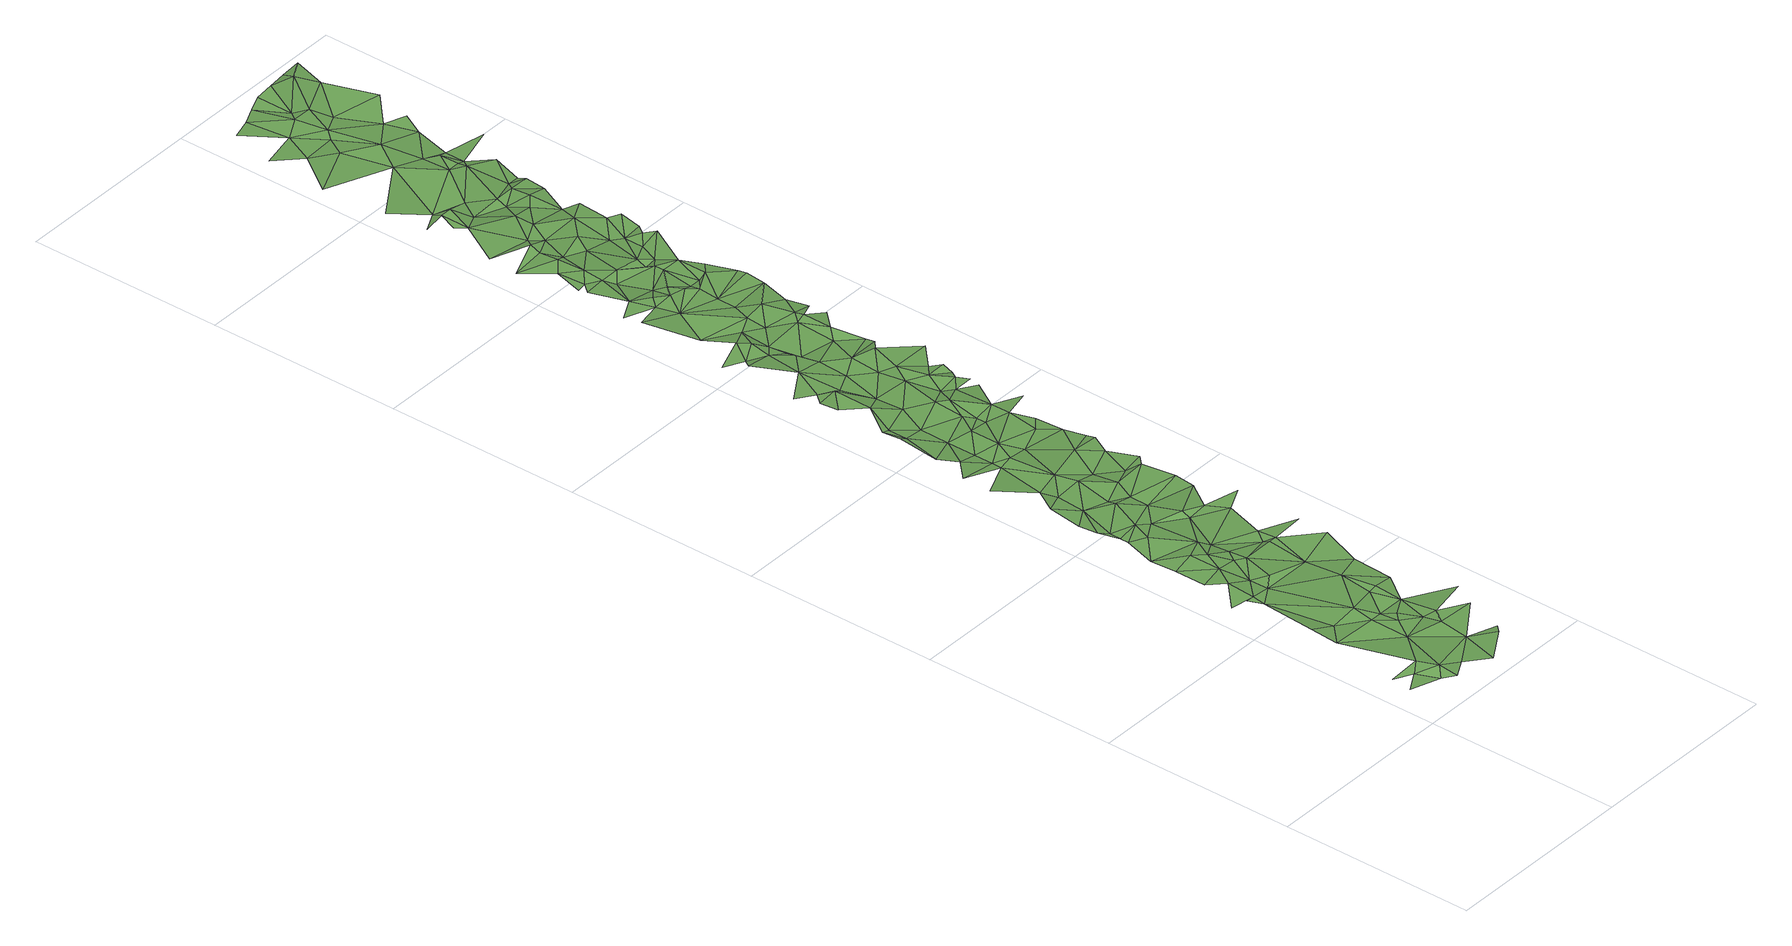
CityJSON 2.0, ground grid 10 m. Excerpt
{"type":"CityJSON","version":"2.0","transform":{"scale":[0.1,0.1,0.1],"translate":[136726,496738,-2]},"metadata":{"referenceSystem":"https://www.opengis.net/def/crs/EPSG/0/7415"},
"CityObjects":{
"plantcover1":{"type":"PlantCover","attributes":{"3df_class":"Forest","bgt_fysiekvoorkomen":"grasland agrarisch","bgt_status":"bestaand","identificatienamespace":"NL.IMGeo","begroeidterreindeeloptalud":"false","relatievehoogteligging":0,"aantal_punten":0},"geometry":[{"type":"MultiSurface","lod":"1","boundaries":[[[0,1,2]],[[3,4,2]],[[5,2,1]],[[2,5,3]],[[5,1,6]],[[7,5,6]],[[8,9,10]],[[8,3,11]],[[3,5,11]],[[12,10,9]],[[8,13,9]],[[14,5,7]],[[8,11,13]],[[5,14,11]],[[15,16,12]],[[14,7,17]],[[18,19,15]],[[12,9,20]],[[20,9,13]],[[15,12,21]],[[13,11,22]],[[12,20,21]],[[23,18,15]],[[14,24,11]],[[18,25,26]],[[14,17,27]],[[22,11,28]],[[22,29,13]],[[25,30,26]],[[29,20,13]],[[23,15,21]],[[11,24,28]],[[23,25,18]],[[22,31,29]],[[32,33,30]],[[22,28,31]],[[25,32,30]],[[34,23,21]],[[29,35,20]],[[36,14,27]],[[24,37,28]],[[20,38,21]],[[23,39,25]],[[31,40,29]],[[25,41,32]],[[14,42,24]],[[40,31,28]],[[43,23,34]],[[39,41,25]],[[44,33,45]],[[32,46,33]],[[28,37,40]],[[35,29,40]],[[20,35,38]],[[34,21,47]],[[23,43,39]],[[42,37,24]],[[33,46,45]],[[32,41,46]],[[48,49,50]],[[39,51,41]],[[38,47,21]],[[44,52,50]],[[47,43,34]],[[43,51,39]],[[45,52,44]],[[53,35,40]],[[52,48,50]],[[49,54,55]],[[48,54,49]],[[56,46,41]],[[51,56,41]],[[53,38,35]],[[37,57,40]],[[54,58,55]],[[46,59,45]],[[45,59,52]],[[60,53,40]],[[61,51,43]],[[53,60,38]],[[52,62,48]],[[48,62,54]],[[63,43,47]],[[54,64,58]],[[61,56,51]],[[46,56,65]],[[47,38,66]],[[63,61,43]],[[64,67,58]],[[65,59,46]],[[66,38,60]],[[59,68,52]],[[54,62,69]],[[70,63,47]],[[56,61,71]],[[68,62,52]],[[54,72,64]],[[67,73,74]],[[70,61,63]],[[54,69,72]],[[59,65,75]],[[76,67,64]],[[75,68,59]],[[77,47,66]],[[70,47,77]],[[71,61,70]],[[69,62,78]],[[56,79,65]],[[79,56,71]],[[80,81,82]],[[62,68,78]],[[72,76,64]],[[73,81,80]],[[67,76,73]],[[65,83,75]],[[69,78,84]],[[71,70,85]],[[84,72,69]],[[86,87,88]],[[82,89,86]],[[81,90,82]],[[79,83,65]],[[91,73,76]],[[87,92,88]],[[86,89,87]],[[93,68,75]],[[91,81,73]],[[94,76,72]],[[90,89,82]],[[87,95,92]],[[96,78,68]],[[84,94,72]],[[75,83,93]],[[97,91,76]],[[90,81,98]],[[91,98,81]],[[78,99,84]],[[100,95,87]],[[101,92,95]],[[79,102,83]],[[100,87,89]],[[103,76,94]],[[90,104,89]],[[105,94,84]],[[97,76,103]],[[93,96,68]],[[97,98,91]],[[98,104,90]],[[96,99,78]],[[99,105,84]],[[100,106,95]],[[107,108,109]],[[95,106,101]],[[101,109,108]],[[110,100,89]],[[104,110,89]],[[111,94,105]],[[112,107,109]],[[103,94,111]],[[112,113,114]],[[115,104,98]],[[116,98,97]],[[117,105,99]],[[101,118,109]],[[106,118,101]],[[119,106,100]],[[103,120,97]],[[112,109,121]],[[119,100,110]],[[117,111,105]],[[104,122,110]],[[113,112,121]],[[122,104,115]],[[123,115,98]],[[109,118,121]],[[124,103,111]],[[120,116,97]],[[116,123,98]],[[125,120,103]],[[126,110,122]],[[124,125,103]],[[126,119,110]],[[127,113,128]],[[129,130,131]],[[118,106,132]],[[121,118,133]],[[113,121,133]],[[130,127,128]],[[119,132,106]],[[115,134,122]],[[134,126,122]],[[134,115,123]],[[120,135,116]],[[136,119,126]],[[135,123,116]],[[128,113,137]],[[113,133,138]],[[130,139,131]],[[140,133,118]],[[130,128,139]],[[113,138,137]],[[136,132,119]],[[118,132,140]],[[134,141,126]],[[136,126,141]],[[128,137,142]],[[139,128,143]],[[144,131,145]],[[128,142,143]],[[146,134,123]],[[144,147,148]],[[142,137,149]],[[138,149,137]],[[139,145,131]],[[150,138,133]],[[151,132,136]],[[140,150,133]],[[143,142,149]],[[152,140,132]],[[141,134,153]],[[145,139,143]],[[141,154,136]],[[152,132,151]],[[155,156,157]],[[148,147,155]],[[154,151,136]],[[158,149,138]],[[145,159,144]],[[154,141,160]],[[150,158,138]],[[140,152,161]],[[159,147,144]],[[161,150,140]],[[145,143,162]],[[163,152,151]],[[149,164,143]],[[151,154,165]],[[166,156,155]],[[156,167,168]],[[169,163,151]],[[151,165,169]],[[147,170,155]],[[164,162,143]],[[171,168,167]],[[162,159,145]],[[164,149,158]],[[172,173,171]],[[170,166,155]],[[150,161,174]],[[166,175,156]],[[152,163,176]],[[177,167,156]],[[150,178,158]],[[176,161,152]],[[175,177,156]],[[174,178,150]],[[171,167,179]],[[172,171,179]],[[147,159,180]],[[170,175,166]],[[181,172,182]],[[147,183,170]],[[158,184,164]],[[159,162,185]],[[178,184,158]],[[182,172,179]],[[186,175,170]],[[162,164,187]],[[147,180,188]],[[189,179,167]],[[167,177,189]],[[182,190,181]],[[190,191,181]],[[147,192,183]],[[164,184,193]],[[162,187,185]],[[188,192,147]],[[159,185,180]],[[170,183,186]],[[182,179,194]],[[193,187,164]],[[175,195,177]],[[182,194,190]],[[196,197,191]],[[175,186,198]],[[199,193,184]],[[200,179,189]],[[183,201,186]],[[196,202,197]],[[189,177,195]],[[200,194,179]],[[185,187,203]],[[187,193,204]],[[192,201,183]],[[201,198,186]],[[205,191,190]],[[205,190,194]],[[198,195,175]],[[180,185,206]],[[188,180,206]],[[207,202,208]],[[203,187,204]],[[209,201,192]],[[210,192,188]],[[196,191,205]],[[211,208,212]],[[189,195,213]],[[214,200,189]],[[198,201,209]],[[206,185,203]],[[214,189,213]],[[210,209,192]],[[202,215,208]],[[194,200,216]],[[205,194,216]],[[217,202,196]],[[208,215,212]],[[202,218,215]],[[188,219,210]],[[220,196,205]],[[221,188,206]],[[209,222,198]],[[195,198,222]],[[213,195,223]],[[188,221,219]],[[217,218,202]],[[223,214,213]],[[222,209,210]],[[222,223,195]],[[224,212,225]],[[220,217,196]],[[226,200,214]],[[227,212,215]],[[226,216,200]],[[227,215,218]],[[210,228,222]],[[229,214,223]],[[210,219,228]],[[230,205,216]],[[230,220,205]],[[231,226,214]],[[231,214,229]],[[217,232,218]],[[218,233,227]],[[222,234,223]],[[235,217,220]],[[230,216,226]],[[232,233,218]],[[229,223,234]],[[212,227,236]],[[237,238,239]],[[232,217,235]],[[240,231,229]],[[225,237,239]],[[241,220,230]],[[241,235,220]],[[231,242,226]],[[234,240,229]],[[236,225,212]],[[238,243,244]],[[242,230,226]],[[245,231,240]],[[232,235,246]],[[232,247,233]],[[248,227,233]],[[249,242,231]],[[245,249,231]],[[246,235,241]],[[247,232,246]],[[242,250,230]],[[250,241,230]],[[251,238,237]],[[248,236,227]],[[243,252,253]],[[238,251,243]],[[233,247,254]],[[241,255,246]],[[225,256,237]],[[255,247,246]],[[248,233,254]],[[236,257,225]],[[237,256,251]],[[225,257,256]],[[243,258,252]],[[247,259,254]],[[259,247,255]],[[243,251,260]],[[248,261,236]],[[260,258,243]],[[236,262,257]],[[261,262,236]],[[256,260,251]],[[263,252,258]],[[259,264,254]],[[248,265,261]],[[266,248,254]],[[265,262,261]],[[262,267,257]],[[266,254,264]],[[268,263,258]],[[266,265,248]],[[265,267,262]],[[269,258,260]],[[257,270,256]],[[256,271,260]],[[258,269,268]],[[270,257,267]],[[263,268,272]],[[273,269,260]],[[260,271,273]],[[256,270,271]],[[265,274,267]],[[275,272,268]],[[269,276,268]],[[273,277,269]],[[278,271,270]],[[275,268,276]],[[271,279,273]],[[269,277,276]],[[279,277,273]],[[280,275,276]],[[280,276,281]],[[281,276,277]]]}]}
},
"vertices":[
[12,22,9],[28,18,8],[22,28,9],[28,32,11],[12,32,10],[32,22,11],[32,12,10],[42,18,9],[18,68,10],[28,78,9],[18,82,11],[42,48,9],[22,112,9],[42,68,9],[58,28,9],[22,118,10],[18,118,10],[52,8,10],[22,132,11],[12,122,8],[42,78,11],[32,118,9],[48,58,10],[32,128,9],[58,42,11],[28,142,11],[18,142,8],[68,18,11],[58,52,9],[48,68,9],[18,158,8],[52,62,10],[28,158,11],[18,172,7],[38,122,11],[58,82,9],[72,22,10],[62,48,12],[58,98,11],[38,142,10],[62,68,9],[32,152,12],[78,42,10],[42,138,11],[22,188,8],[28,182,10],[38,162,11],[58,118,9],[22,198,8],[18,202,9],[22,192,8],[42,148,10],[32,192,10],[62,82,10],[28,218,8],[18,212,8],[42,158,9],[82,52,12],[18,228,10],[38,188,9],[72,82,9],[58,142,9],[38,208,11],[58,138,11],[28,232,9],[52,178,9],[72,102,10],[28,242,7],[48,198,9],[38,212,10],[62,138,11],[62,148,10],[42,232,10],[32,267,7],[12,257,10],[52,182,11],[38,242,11],[78,122,12],[48,208,9],[68,168,10],[12,272,10],[32,272,7],[22,282,9],[62,178,10],[52,218,10],[78,138,12],[18,292,8],[22,312,8],[18,312,10],[32,297,7],[32,282,7],[38,267,9],[18,322,9],[72,192,9],[52,232,8],[22,322,8],[72,202,10],[48,267,8],[42,277,10],[68,218,11],[32,312,7],[28,337,10],[78,172,12],[58,247,11],[42,292,10],[62,222,9],[38,327,8],[18,357,9],[18,347,10],[28,357,10],[48,302,10],[68,238,9],[22,362,9],[28,377,11],[12,367,10],[52,292,9],[62,272,9],[72,222,11],[38,342,7],[48,317,11],[68,262,10],[32,357,8],[52,297,9],[62,287,11],[72,247,10],[72,252,9],[52,312,12],[18,397,11],[32,397,9],[12,407,9],[22,402,9],[28,412,11],[52,337,11],[42,362,8],[62,297,11],[68,277,9],[58,322,9],[38,387,10],[42,377,9],[32,407,11],[52,352,9],[62,317,10],[38,392,9],[38,402,8],[22,427,9],[38,417,9],[78,292,9],[32,447,9],[12,452,13],[42,387,7],[52,367,10],[62,332,11],[58,347,11],[72,312,9],[68,322,11],[28,457,10],[22,467,12],[12,462,11],[58,382,9],[48,422,9],[72,317,10],[62,362,12],[48,412,8],[68,337,10],[58,402,10],[72,327,9],[32,462,11],[28,487,11],[18,487,10],[72,332,11],[38,457,11],[22,492,10],[22,507,9],[18,492,9],[68,367,10],[38,467,9],[78,347,11],[32,482,9],[68,372,9],[28,497,12],[52,432,8],[12,522,8],[28,512,11],[48,457,9],[62,387,12],[58,422,11],[42,462,11],[62,407,11],[52,442,8],[38,487,11],[28,522,10],[28,527,12],[52,452,9],[62,402,12],[32,512,10],[52,477,10],[32,532,10],[12,537,9],[52,472,10],[72,397,10],[42,507,10],[52,457,8],[22,557,11],[68,417,10],[72,407,9],[38,527,9],[72,432,10],[18,562,11],[22,572,11],[58,457,8],[62,457,10],[12,572,9],[22,577,9],[52,482,7],[52,487,9],[28,572,11],[48,517,10],[42,547,11],[32,562,9],[72,447,10],[42,537,11],[72,442,11],[62,472,10],[58,482,8],[8,592,11],[38,612,10],[58,507,7],[38,572,9],[68,462,9],[62,492,8],[58,527,10],[62,502,8],[48,557,8],[48,562,10],[72,492,11],[52,547,10],[52,592,10],[32,637,10],[22,647,8],[8,627,8],[68,497,10],[62,537,8],[68,517,9],[28,662,9],[8,657,10],[72,502,9],[58,552,11],[58,562,10],[58,587,11],[72,512,11],[68,532,10],[38,647,9],[24,683,10],[14,680,10],[62,567,8],[68,552,9],[48,627,10],[52,607,9],[38,667,11],[68,562,10],[42,652,10],[58,592,10],[58,602,10],[33,687,10],[68,567,8],[62,592,9],[72,582,9],[62,602,9],[42,672,10],[48,667,11],[68,622,8],[62,637,9],[42,691,10],[52,657,9],[82,597,10],[52,692,10],[62,687,12],[68,677,10],[72,632,10],[78,652,9],[62,693,10],[72,693,11]
]}
